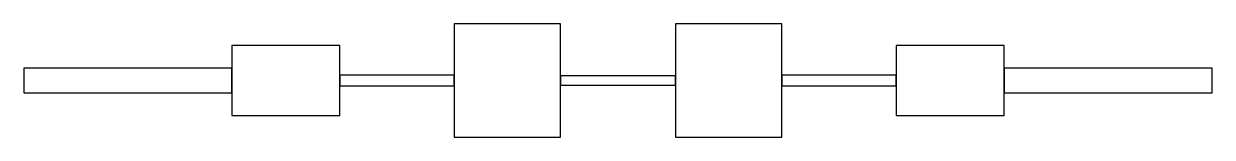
# Model space of a CAD drawing. Header units: millimetres. Extents: x -39 to 75, y -7 to 4.
import ezdxf

# ---------------------------------------------------------------- set-up
doc = ezdxf.new("R2010")
doc.units = ezdxf.units.MM
doc.layers.add('NA', color=1, linetype='CONTINUOUS')

msp = doc.modelspace()

# ---------------------------------------------------------------- linework, layer by layer
at = {"layer": 'NA'}
for points in [[(1.9095, -6.61511), (12.1156, -6.61511), (12.1156, 4.32273), (1.9095, 4.32273)], [(23.1576, -6.61511), (33.3636, -6.61511), (33.3636, 4.32273), (23.1576, 4.32273)], [(-19.4523, -4.50888), (-9.09433, -4.50888), (-9.09433, 2.2165), (-19.4523, 2.2165)], [(44.3674, -4.50888), (54.7254, -4.50888), (54.7254, 2.2165), (44.3674, 2.2165)], [(-39.4523, -2.33469), (-19.4523, -2.33469), (-19.4523, 0.042312), (-39.4523, 0.042312)], [(54.7254, -2.33469), (74.7254, -2.33469), (74.7254, 0.042312), (54.7254, 0.042312)], [(-9.09433, -1.64832), (1.9095, -1.64832), (1.9095, -0.644052), (-9.09433, -0.644052)], [(12.1156, -1.58631), (23.1576, -1.58631), (23.1576, -0.706067), (12.1156, -0.706067)], [(33.3636, -1.64832), (44.3674, -1.64832), (44.3674, -0.644052), (33.3636, -0.644052)]]:
    msp.add_lwpolyline(points, close=True, dxfattribs=at)

doc.saveas('drawing.dxf')
